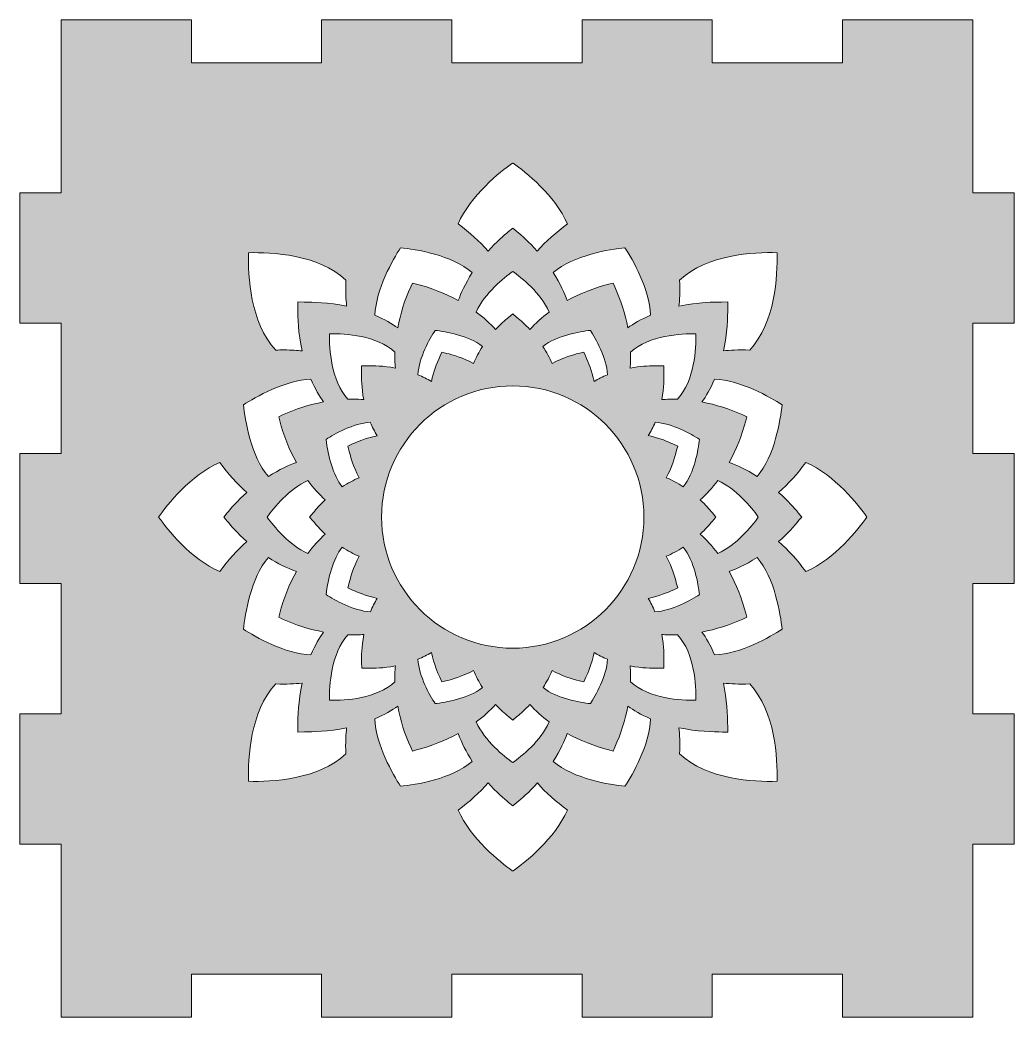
# Model space of a CAD drawing. Header units: inches. Extents: x 31 to 889, y 241 to 439.
# Drawn here: x 251.1 to 448.5, y 241 to 439 of the extents above; entities that cross this region are included whole.
import ezdxf

# ---------------------------------------------------------------- set-up
doc = ezdxf.new("R2010")
doc.units = ezdxf.units.IN
doc.header["$MEASUREMENT"] = 0
doc.layers.add('_U+0421_U+043B_U+043E_U+0439 1', color=7, linetype='Continuous')

# ---------------------------------------------------------------- blocks, each defined once
blk = doc.blocks.new('block 2')
at = {"layer": '_U+0421_U+043B_U+043E_U+0439 1', "true_color": 0x1a1523}
h = blk.add_hatch(color=250, dxfattribs=at)
h.dxf.hatch_style = 2
h.paths.add_polyline_path([(448.53, 378.79), (448.53, 404.65), (440.32, 404.65), (440.32, 430.51), (440.32, 439), (414.46, 439), (414.46, 430.51), (388.61, 430.51), (388.61, 439), (362.75, 439), (362.75, 430.51), (336.89, 430.51), (336.89, 439), (311.03, 439), (311.03, 430.51), (285.17, 430.51), (285.17, 439), (259.31, 439), (259.31, 430.51), (259.31, 404.65), (251.11, 404.65), (251.11, 378.79), (259.31, 378.79), (259.31, 352.93), (251.11, 352.93), (251.11, 327.07), (259.31, 327.07), (259.31, 301.21), (251.11, 301.21), (251.11, 275.35), (259.31, 275.35), (259.31, 249.49), (259.31, 240.98), (285.17, 240.98), (285.17, 249.49), (311.03, 249.49), (311.03, 240.98), (336.89, 240.98), (336.89, 249.49), (362.75, 249.49), (362.75, 240.98), (388.61, 240.98), (388.61, 249.49), (414.46, 249.49), (414.46, 240.98), (440.32, 240.98), (440.32, 249.49), (440.32, 275.35), (448.53, 275.35), (448.53, 301.21), (440.32, 301.21), (440.32, 327.07), (448.53, 327.07), (448.53, 352.93), (440.32, 352.93), (440.32, 378.79)])
edge = h.paths.add_edge_path()
edge.add_spline(control_points=[(388.62, 341.12), (387.97, 341.89), (387.31, 342.69), (386.21, 343.7), (387.44, 344.8), (388.61, 346.09), (389.68, 347.55), (393.36, 345.9), (396.37, 342.19), (397.66, 340.42), (397.66, 340.42), (397.62, 340.37), (397.62, 340.37), (397.62, 340.37), (397.71, 340.23), (397.71, 340.23), (396.45, 338.48), (393.4, 334.7), (389.68, 333.03), (388.61, 334.49), (387.45, 335.78), (386.21, 336.88), (387.31, 337.89), (387.97, 338.68), (388.62, 339.46), (388.62, 339.46), (389.31, 340.29), (389.31, 340.29), (389.31, 340.29), (388.62, 341.12), (388.62, 341.12)], knot_values=[0, 0, 0, 0, 1, 1, 1, 2, 2, 2, 3, 3, 3, 4, 4, 4, 5, 5, 5, 6, 6, 6, 7, 7, 7, 8, 8, 8, 9, 9, 9, 10, 10, 10, 10], degree=3, periodic=1)
edge = h.paths.add_edge_path()
edge.add_spline(control_points=[(397.51, 348.34), (395.22, 349.78), (393.52, 350.54), (391.95, 351.11), (393.38, 353.71), (394.48, 356.49), (395.24, 359.4), (395.24, 359.4), (395.45, 360.21), (395.45, 360.21), (395.45, 360.21), (394.68, 360.56), (394.68, 360.56), (392.07, 361.74), (389.34, 362.61), (386.54, 363.13), (387.34, 364.26), (388.24, 365.75), (389.05, 367.64), (394.24, 367.49), (400.11, 364.07), (402.46, 362.57), (402.14, 359.61), (401.02, 352.38), (397.51, 348.34)], knot_values=[0, 0, 0, 0, 1, 1, 1, 2, 2, 2, 3, 3, 3, 4, 4, 4, 5, 5, 5, 6, 6, 6, 7, 7, 7, 8, 8, 8, 8], degree=3, periodic=1)
edge = h.paths.add_edge_path()
edge.add_spline(control_points=[(401.46, 392.77), (401.59, 388.17), (401.14, 378.92), (396.03, 373.43), (393.74, 373.53), (392.02, 373.41), (390.82, 373.28), (391.6, 376.89), (391.64, 379.95), (391.67, 381.86), (391.67, 381.86), (391.69, 383), (391.69, 383), (391.69, 383), (390.4, 382.98), (390.4, 382.98), (389.19, 382.97), (385.8, 382.95), (381.97, 382.13), (382.09, 383.29), (382.22, 385.01), (382.12, 387.35), (387.6, 392.45), (396.86, 392.91), (401.46, 392.77)], knot_values=[0, 0, 0, 0, 1, 1, 1, 2, 2, 2, 3, 3, 3, 4, 4, 4, 5, 5, 5, 6, 6, 6, 7, 7, 7, 8, 8, 8, 8], degree=3, periodic=1)
edge = h.paths.add_edge_path()
edge.add_spline(control_points=[(372.29, 310.72), (374.76, 310.24), (376.57, 310.26), (377.72, 310.28), (377.72, 310.28), (378.98, 310.29), (378.98, 310.29), (378.98, 310.29), (378.99, 311.54), (378.99, 311.54), (379.01, 312.69), (379.03, 314.51), (378.55, 316.97), (379.39, 316.89), (380.37, 316.84), (381.72, 316.89), (385.1, 313.16), (385.42, 306.83), (385.36, 303.9), (382.45, 303.84), (376.1, 304.16), (372.37, 307.55), (372.41, 308.72), (372.38, 309.68), (372.29, 310.72)], knot_values=[0, 0, 0, 0, 1, 1, 1, 2, 2, 2, 3, 3, 3, 4, 4, 4, 5, 5, 5, 6, 6, 6, 7, 7, 7, 8, 8, 8, 8], degree=3, periodic=1)
edge = h.paths.add_edge_path()
edge.add_spline(control_points=[(345.57, 303.06), (346.58, 301.95), (347.39, 301.28), (348.17, 300.63), (348.17, 300.63), (348.98, 299.96), (348.98, 299.96), (348.98, 299.96), (349.8, 300.64), (349.8, 300.64), (350.57, 301.29), (351.37, 301.95), (352.38, 303.06), (353.49, 301.83), (354.78, 300.66), (356.23, 299.59), (354.55, 295.82), (350.71, 292.76), (348.98, 291.51), (347.26, 292.75), (343.41, 295.82), (341.72, 299.59), (343.17, 300.66), (344.46, 301.82), (345.57, 303.06)], knot_values=[0, 0, 0, 0, 1, 1, 1, 2, 2, 2, 3, 3, 3, 4, 4, 4, 5, 5, 5, 6, 6, 6, 7, 7, 7, 8, 8, 8, 8], degree=3, periodic=1)
edge = h.paths.add_edge_path()
edge.add_spline(control_points=[(333.55, 303.23), (332.5, 304.89), (330.36, 308.64), (330.15, 312.03), (331.11, 312.42), (332, 312.88), (332.82, 313.38), (333.36, 310.93), (334.06, 309.38), (334.47, 308.48), (334.47, 308.48), (334.89, 307.54), (334.89, 307.54), (334.89, 307.54), (335.92, 307.81), (335.92, 307.81), (336.88, 308.05), (338.74, 308.52), (341.18, 309.8), (341.65, 308.68), (342.26, 307.54), (342.97, 306.43), (340.25, 304.22), (335.65, 303.46), (333.55, 303.23)], knot_values=[0, 0, 0, 0, 1, 1, 1, 2, 2, 2, 3, 3, 3, 4, 4, 4, 5, 5, 5, 6, 6, 6, 7, 7, 7, 8, 8, 8, 8], degree=3, periodic=1)
edge = h.paths.add_edge_path()
edge.add_spline(control_points=[(354.99, 306.42), (355.71, 307.54), (356.31, 308.68), (356.78, 309.79), (358.93, 308.66), (360.6, 308.18), (362.24, 307.75), (362.24, 307.75), (363.06, 307.54), (363.06, 307.54), (363.06, 307.54), (363.5, 308.51), (363.5, 308.51), (363.91, 309.41), (364.61, 310.96), (365.14, 313.37), (365.95, 312.88), (366.84, 312.43), (367.8, 312.03), (367.59, 308.65), (365.45, 304.89), (364.4, 303.23), (362.31, 303.46), (357.71, 304.22), (354.99, 306.42)], knot_values=[0, 0, 0, 0, 1, 1, 1, 2, 2, 2, 3, 3, 3, 4, 4, 4, 5, 5, 5, 6, 6, 6, 7, 7, 7, 8, 8, 8, 8], degree=3, periodic=1)
edge = h.paths.add_edge_path()
edge.add_spline(control_points=[(348.98, 314.24), (334.61, 314.24), (322.93, 325.93), (322.93, 340.29), (322.93, 354.65), (334.61, 366.34), (348.98, 366.34), (363.34, 366.34), (375.03, 354.65), (375.03, 340.29), (375.03, 325.93), (363.34, 314.24), (348.98, 314.24)], knot_values=[0, 0, 0, 0, 1, 1, 1, 2, 2, 2, 3, 3, 3, 4, 4, 4, 4], degree=3, periodic=1)
edge = h.paths.add_edge_path()
edge.add_spline(control_points=[(325.59, 307.55), (321.92, 304.21), (315.84, 303.82), (312.59, 303.9), (312.54, 306.83), (312.86, 313.17), (316.23, 316.89), (317.56, 316.84), (318.57, 316.89), (319.4, 316.97), (318.92, 314.43), (318.95, 312.57), (318.96, 311.49), (318.96, 311.49), (318.98, 310.29), (318.98, 310.29), (318.98, 310.29), (320.27, 310.27), (320.27, 310.27), (321.42, 310.26), (323.22, 310.23), (325.67, 310.71), (325.58, 309.69), (325.54, 308.71), (325.59, 307.55)], knot_values=[0, 0, 0, 0, 1, 1, 1, 2, 2, 2, 3, 3, 3, 4, 4, 4, 5, 5, 5, 6, 6, 6, 7, 7, 7, 8, 8, 8, 8], degree=3, periodic=1)
edge = h.paths.add_edge_path()
edge.add_spline(control_points=[(325.67, 369.86), (323.2, 370.34), (321.39, 370.32), (320.25, 370.3), (320.25, 370.3), (318.97, 370.29), (318.97, 370.29), (318.97, 370.29), (318.96, 369.02), (318.96, 369.02), (318.95, 367.87), (318.92, 366.05), (319.39, 363.6), (318.75, 363.66), (318.03, 363.7), (317.19, 363.7), (316.89, 363.7), (316.57, 363.69), (316.24, 363.68), (312.86, 367.4), (312.54, 373.75), (312.59, 376.67), (315.85, 376.73), (321.92, 376.36), (325.59, 373.02), (325.54, 371.87), (325.58, 370.87), (325.67, 369.86)], knot_values=[0, 0, 0, 0, 1, 1, 1, 2, 2, 2, 3, 3, 3, 4, 4, 4, 5, 5, 5, 6, 6, 6, 7, 7, 7, 8, 8, 8, 9, 9, 9, 9], degree=3, periodic=1)
edge = h.paths.add_edge_path()
edge.add_spline(control_points=[(320.69, 359.12), (321.08, 358.15), (321.54, 357.26), (322.04, 356.44), (319.6, 355.9), (318.06, 355.2), (317.17, 354.8), (317.17, 354.8), (316.22, 354.37), (316.22, 354.37), (316.22, 354.37), (316.5, 353.33), (316.5, 353.33), (316.76, 352.3), (317.22, 350.5), (318.48, 348.09), (317.37, 347.62), (316.23, 347.01), (315.11, 346.29), (313.28, 348.58), (312.27, 352.47), (311.91, 355.71), (313.58, 356.77), (317.32, 358.9), (320.69, 359.12)], knot_values=[0, 0, 0, 0, 1, 1, 1, 2, 2, 2, 3, 3, 3, 4, 4, 4, 5, 5, 5, 6, 6, 6, 7, 7, 7, 8, 8, 8, 8], degree=3, periodic=1)
edge = h.paths.add_edge_path()
edge.add_spline(control_points=[(315.11, 334.28), (316.23, 333.57), (317.37, 332.96), (318.48, 332.49), (317.22, 330.08), (316.76, 328.27), (316.49, 327.24), (316.49, 327.24), (316.22, 326.21), (316.22, 326.21), (316.22, 326.21), (317.15, 325.79), (317.15, 325.79), (318.07, 325.38), (319.64, 324.67), (322.06, 324.13), (321.56, 323.32), (321.11, 322.43), (320.71, 321.46), (317.33, 321.67), (313.58, 323.81), (311.91, 324.87), (312.27, 328.1), (313.27, 331.99), (315.11, 334.28)], knot_values=[0, 0, 0, 0, 1, 1, 1, 2, 2, 2, 3, 3, 3, 4, 4, 4, 5, 5, 5, 6, 6, 6, 7, 7, 7, 8, 8, 8, 8], degree=3, periodic=1)
edge = h.paths.add_edge_path()
edge.add_spline(control_points=[(352.38, 377.52), (351.37, 378.63), (350.57, 379.29), (349.79, 379.94), (349.79, 379.94), (348.98, 380.62), (348.98, 380.62), (348.98, 380.62), (348.16, 379.94), (348.16, 379.94), (347.38, 379.29), (346.58, 378.63), (345.57, 377.52), (344.46, 378.76), (343.17, 379.92), (341.72, 380.99), (343.4, 384.75), (347.24, 387.82), (348.98, 389.07), (350.7, 387.84), (354.55, 384.77), (356.23, 380.99), (354.78, 379.92), (353.49, 378.76), (352.38, 377.52)], knot_values=[0, 0, 0, 0, 1, 1, 1, 2, 2, 2, 3, 3, 3, 4, 4, 4, 5, 5, 5, 6, 6, 6, 7, 7, 7, 8, 8, 8, 8], degree=3, periodic=1)
edge = h.paths.add_edge_path()
edge.add_spline(control_points=[(364.4, 377.35), (365.46, 375.69), (367.59, 371.93), (367.8, 368.54), (366.84, 368.15), (365.95, 367.7), (365.14, 367.2), (364.66, 369.37), (364.03, 370.89), (363.41, 372.27), (363.41, 372.27), (363.06, 373.04), (363.06, 373.04), (363.06, 373.04), (362.02, 372.77), (362.02, 372.77), (360.99, 372.51), (359.19, 372.05), (356.78, 370.78), (356.31, 371.9), (355.7, 373.04), (354.98, 374.15), (357.71, 376.36), (362.31, 377.12), (364.4, 377.35)], knot_values=[0, 0, 0, 0, 1, 1, 1, 2, 2, 2, 3, 3, 3, 4, 4, 4, 5, 5, 5, 6, 6, 6, 7, 7, 7, 8, 8, 8, 8], degree=3, periodic=1)
edge = h.paths.add_edge_path()
edge.add_spline(control_points=[(342.97, 374.15), (342.26, 373.04), (341.65, 371.91), (341.19, 370.8), (338.85, 372.01), (337.08, 372.47), (335.86, 372.79), (335.86, 372.79), (334.89, 373.04), (334.89, 373.04), (334.89, 373.04), (334.55, 372.27), (334.55, 372.27), (333.81, 370.63), (333.24, 369.14), (332.81, 367.21), (332, 367.7), (331.11, 368.15), (330.15, 368.55), (330.36, 371.94), (332.5, 375.69), (333.55, 377.35), (335.65, 377.12), (340.24, 376.36), (342.97, 374.15)], knot_values=[0, 0, 0, 0, 1, 1, 1, 2, 2, 2, 3, 3, 3, 4, 4, 4, 5, 5, 5, 6, 6, 6, 7, 7, 7, 8, 8, 8, 8], degree=3, periodic=1)
edge = h.paths.add_edge_path()
edge.add_spline(control_points=[(372.37, 373.03), (376.09, 376.41), (382.45, 376.72), (385.36, 376.67), (385.42, 373.75), (385.1, 367.41), (381.71, 363.68), (380.56, 363.73), (379.58, 363.69), (378.57, 363.6), (379.04, 366.06), (379.01, 367.95), (378.99, 369.04), (378.99, 369.04), (378.98, 370.29), (378.98, 370.29), (378.98, 370.29), (377.73, 370.31), (377.73, 370.31), (377.53, 370.31), (377.3, 370.31), (377.04, 370.31), (375.93, 370.31), (374.33, 370.25), (372.29, 369.85), (372.38, 370.87), (372.41, 371.85), (372.37, 373.03)], knot_values=[0, 0, 0, 0, 1, 1, 1, 2, 2, 2, 3, 3, 3, 4, 4, 4, 5, 5, 5, 6, 6, 6, 7, 7, 7, 8, 8, 8, 9, 9, 9, 9], degree=3, periodic=1)
edge = h.paths.add_edge_path()
edge.add_spline(control_points=[(377.22, 321.46), (376.83, 322.42), (376.38, 323.31), (375.88, 324.12), (378.05, 324.6), (379.57, 325.24), (380.96, 325.86), (380.96, 325.86), (381.73, 326.21), (381.73, 326.21), (381.73, 326.21), (381.46, 327.24), (381.46, 327.24), (381.2, 328.27), (380.74, 330.07), (379.47, 332.49), (380.58, 332.96), (381.73, 333.57), (382.84, 334.29), (385.05, 331.56), (385.8, 326.96), (386.04, 324.87), (384.37, 323.81), (380.61, 321.67), (377.22, 321.46)], knot_values=[0, 0, 0, 0, 1, 1, 1, 2, 2, 2, 3, 3, 3, 4, 4, 4, 5, 5, 5, 6, 6, 6, 7, 7, 7, 8, 8, 8, 8], degree=3, periodic=1)
edge = h.paths.add_edge_path()
edge.add_spline(control_points=[(382.84, 346.29), (381.73, 347.01), (380.59, 347.62), (379.47, 348.09), (380.6, 350.24), (381.09, 351.91), (381.52, 353.56), (381.52, 353.56), (381.73, 354.37), (381.73, 354.37), (381.73, 354.37), (380.75, 354.81), (380.75, 354.81), (379.85, 355.22), (378.3, 355.92), (375.89, 356.46), (376.4, 357.27), (376.85, 358.16), (377.25, 359.11), (380.63, 358.9), (384.38, 356.77), (386.04, 355.71), (385.8, 353.62), (385.05, 349.02), (382.84, 346.29)], knot_values=[0, 0, 0, 0, 1, 1, 1, 2, 2, 2, 3, 3, 3, 4, 4, 4, 5, 5, 5, 6, 6, 6, 7, 7, 7, 8, 8, 8, 8], degree=3, periodic=1)
edge = h.paths.add_edge_path()
edge.add_spline(control_points=[(371.26, 393.77), (372.76, 391.43), (376.18, 385.56), (376.33, 380.36), (374.43, 379.55), (372.94, 378.65), (371.82, 377.86), (371.29, 380.66), (370.43, 383.39), (369.25, 386), (369.25, 386), (368.9, 386.76), (368.9, 386.76), (368.9, 386.76), (368.08, 386.55), (368.08, 386.55), (365.18, 385.8), (362.4, 384.7), (359.8, 383.27), (359.25, 384.77), (358.45, 386.57), (357.03, 388.82), (361.07, 392.33), (368.29, 393.45), (371.26, 393.77)], knot_values=[0, 0, 0, 0, 1, 1, 1, 2, 2, 2, 3, 3, 3, 4, 4, 4, 5, 5, 5, 6, 6, 6, 7, 7, 7, 8, 8, 8, 8], degree=3, periodic=1)
edge = h.paths.add_edge_path()
edge.add_spline(control_points=[(348.93, 410.58), (348.93, 410.58), (349.04, 410.52), (349.04, 410.52), (349.04, 410.52), (349.07, 410.55), (349.07, 410.55), (351.49, 408.82), (357.39, 404.18), (359.82, 398.48), (357.54, 396.83), (355.54, 395.02), (353.85, 393.08), (352.16, 395.01), (350.71, 396.22), (349.8, 396.98), (349.8, 396.98), (348.98, 397.67), (348.98, 397.67), (348.98, 397.67), (348.15, 396.98), (348.15, 396.98), (347.24, 396.22), (345.79, 395.02), (344.1, 393.08), (342.41, 395.02), (340.41, 396.83), (338.13, 398.48), (340.58, 404.2), (346.49, 408.84), (348.93, 410.58)], knot_values=[0, 0, 0, 0, 1, 1, 1, 2, 2, 2, 3, 3, 3, 4, 4, 4, 5, 5, 5, 6, 6, 6, 7, 7, 7, 8, 8, 8, 9, 9, 9, 10, 10, 10, 10], degree=3, periodic=1)
edge = h.paths.add_edge_path()
edge.add_spline(control_points=[(340.92, 388.82), (339.51, 386.57), (338.7, 384.77), (338.15, 383.26), (335.55, 384.7), (332.77, 385.8), (329.87, 386.55), (329.87, 386.55), (329.05, 386.76), (329.05, 386.76), (329.05, 386.76), (328.71, 386), (328.71, 386), (327.52, 383.38), (326.66, 380.65), (326.13, 377.85), (325.01, 378.65), (323.52, 379.55), (321.62, 380.37), (321.78, 385.56), (325.19, 391.43), (326.7, 393.77), (329.66, 393.45), (336.88, 392.34), (340.92, 388.82)], knot_values=[0, 0, 0, 0, 1, 1, 1, 2, 2, 2, 3, 3, 3, 4, 4, 4, 5, 5, 5, 6, 6, 6, 7, 7, 7, 8, 8, 8, 8], degree=3, periodic=1)
edge = h.paths.add_edge_path()
edge.add_spline(control_points=[(296.5, 392.77), (301.09, 392.9), (310.36, 392.44), (315.83, 387.35), (315.74, 385.08), (315.85, 383.49), (315.99, 382.14), (312.33, 382.92), (309.18, 382.96), (307.57, 382.98), (307.57, 382.98), (306.27, 383), (306.27, 383), (306.27, 383), (306.29, 381.68), (306.29, 381.68), (306.31, 379.96), (306.35, 376.93), (307.13, 373.28), (306.25, 373.38), (305.06, 373.47), (303.52, 373.47), (303.02, 373.47), (302.49, 373.46), (301.92, 373.44), (296.81, 378.92), (296.37, 388.17), (296.5, 392.77)], knot_values=[0, 0, 0, 0, 1, 1, 1, 2, 2, 2, 3, 3, 3, 4, 4, 4, 5, 5, 5, 6, 6, 6, 7, 7, 7, 8, 8, 8, 9, 9, 9, 9], degree=3, periodic=1)
edge = h.paths.add_edge_path()
edge.add_spline(control_points=[(300.25, 340.36), (301.52, 342.12), (304.57, 345.89), (308.28, 347.55), (309.35, 346.09), (310.51, 344.8), (311.75, 343.7), (310.64, 342.69), (309.98, 341.89), (309.33, 341.12), (309.33, 341.12), (308.64, 340.29), (308.64, 340.29), (308.64, 340.29), (309.33, 339.46), (309.33, 339.46), (309.98, 338.69), (310.65, 337.89), (311.75, 336.88), (310.51, 335.78), (309.35, 334.49), (308.28, 333.03), (304.55, 334.7), (301.51, 338.47), (300.24, 340.23), (300.24, 340.23), (300.29, 340.31), (300.29, 340.31), (300.29, 340.31), (300.25, 340.36), (300.25, 340.36)], knot_values=[0, 0, 0, 0, 1, 1, 1, 2, 2, 2, 3, 3, 3, 4, 4, 4, 5, 5, 5, 6, 6, 6, 7, 7, 7, 8, 8, 8, 9, 9, 9, 10, 10, 10, 10], degree=3, periodic=1)
edge = h.paths.add_edge_path()
edge.add_spline(control_points=[(308.9, 367.64), (309.72, 365.75), (310.61, 364.25), (311.41, 363.14), (308.62, 362.61), (305.89, 361.74), (303.27, 360.56), (303.27, 360.56), (302.51, 360.21), (302.51, 360.21), (302.51, 360.21), (302.72, 359.4), (302.72, 359.4), (303.47, 356.5), (304.57, 353.71), (306, 351.11), (304.46, 350.55), (302.69, 349.76), (300.45, 348.34), (296.93, 352.38), (295.82, 359.61), (295.5, 362.57), (297.84, 364.08), (303.71, 367.49), (308.9, 367.64)], knot_values=[0, 0, 0, 0, 1, 1, 1, 2, 2, 2, 3, 3, 3, 4, 4, 4, 5, 5, 5, 6, 6, 6, 7, 7, 7, 8, 8, 8, 8], degree=3, periodic=1)
edge = h.paths.add_edge_path()
edge.add_spline(control_points=[(290.79, 329.45), (285.01, 331.91), (280.33, 337.93), (278.65, 340.29), (280.33, 342.65), (285.01, 348.67), (290.79, 351.13), (292.44, 348.85), (294.25, 346.86), (296.18, 345.17), (294.25, 343.48), (293.04, 342.03), (292.28, 341.11), (292.28, 341.11), (291.6, 340.29), (291.6, 340.29), (291.6, 340.29), (292.28, 339.47), (292.28, 339.47), (293.04, 338.56), (294.25, 337.11), (296.18, 335.41), (294.25, 333.73), (292.44, 331.73), (290.79, 329.45)], knot_values=[0, 0, 0, 0, 1, 1, 1, 2, 2, 2, 3, 3, 3, 4, 4, 4, 5, 5, 5, 6, 6, 6, 7, 7, 7, 8, 8, 8, 8], degree=3, periodic=1)
edge = h.paths.add_edge_path()
edge.add_spline(control_points=[(300.45, 332.24), (302.35, 331.03), (304.06, 330.18), (306, 329.47), (304.57, 326.87), (303.47, 324.09), (302.72, 321.18), (302.72, 321.18), (302.51, 320.37), (302.51, 320.37), (302.51, 320.37), (303.27, 320.02), (303.27, 320.02), (305.88, 318.84), (308.61, 317.97), (311.42, 317.44), (310.61, 316.32), (309.72, 314.83), (308.9, 312.94), (303.71, 313.09), (297.84, 316.5), (295.5, 318.01), (295.81, 320.97), (296.92, 328.19), (300.45, 332.24)], knot_values=[0, 0, 0, 0, 1, 1, 1, 2, 2, 2, 3, 3, 3, 4, 4, 4, 5, 5, 5, 6, 6, 6, 7, 7, 7, 8, 8, 8, 8], degree=3, periodic=1)
edge = h.paths.add_edge_path()
edge.add_spline(control_points=[(296.5, 287.81), (296.37, 292.41), (296.81, 301.66), (301.92, 307.14), (304.12, 307.05), (305.64, 307.15), (307.13, 307.3), (306.36, 303.7), (306.31, 300.69), (306.28, 298.61), (306.28, 298.61), (306.27, 297.58), (306.27, 297.58), (306.27, 297.58), (307.59, 297.6), (307.59, 297.6), (309.18, 297.62), (312.31, 297.66), (315.99, 298.45), (315.86, 297.29), (315.73, 295.57), (315.83, 293.23), (310.36, 288.13), (301.1, 287.67), (296.5, 287.81)], knot_values=[0, 0, 0, 0, 1, 1, 1, 2, 2, 2, 3, 3, 3, 4, 4, 4, 5, 5, 5, 6, 6, 6, 7, 7, 7, 8, 8, 8, 8], degree=3, periodic=1)
edge = h.paths.add_edge_path()
edge.add_spline(control_points=[(326.7, 286.81), (325.19, 289.15), (321.77, 295.02), (321.62, 300.22), (323.52, 301.03), (325.01, 301.93), (326.13, 302.72), (326.66, 299.92), (327.52, 297.19), (328.71, 294.58), (328.71, 294.58), (329.06, 293.82), (329.06, 293.82), (329.06, 293.82), (329.87, 294.03), (329.87, 294.03), (332.77, 294.78), (335.56, 295.88), (338.16, 297.31), (338.86, 295.4), (339.73, 293.66), (340.92, 291.76), (336.89, 288.24), (329.66, 287.13), (326.7, 286.81)], knot_values=[0, 0, 0, 0, 1, 1, 1, 2, 2, 2, 3, 3, 3, 4, 4, 4, 5, 5, 5, 6, 6, 6, 7, 7, 7, 8, 8, 8, 8], degree=3, periodic=1)
edge = h.paths.add_edge_path()
edge.add_spline(control_points=[(349.03, 270), (349.03, 270), (348.92, 270.05), (348.92, 270.05), (348.92, 270.05), (348.89, 270.03), (348.89, 270.03), (346.47, 271.76), (340.57, 276.4), (338.14, 282.1), (340.42, 283.75), (342.41, 285.56), (344.1, 287.5), (345.79, 285.56), (347.24, 284.36), (348.16, 283.59), (348.16, 283.59), (348.98, 282.91), (348.98, 282.91), (348.98, 282.91), (349.81, 283.6), (349.81, 283.6), (350.72, 284.36), (352.16, 285.56), (353.86, 287.49), (355.54, 285.56), (357.54, 283.75), (359.82, 282.1), (357.38, 276.38), (351.46, 271.74), (349.03, 270)], knot_values=[0, 0, 0, 0, 1, 1, 1, 2, 2, 2, 3, 3, 3, 4, 4, 4, 5, 5, 5, 6, 6, 6, 7, 7, 7, 8, 8, 8, 9, 9, 9, 10, 10, 10, 10], degree=3, periodic=1)
edge = h.paths.add_edge_path()
edge.add_spline(control_points=[(357.03, 291.76), (358.45, 294.01), (359.25, 295.81), (359.8, 297.31), (362.4, 295.89), (365.18, 294.78), (368.09, 294.03), (368.09, 294.03), (368.9, 293.82), (368.9, 293.82), (368.9, 293.82), (369.25, 294.58), (369.25, 294.58), (370.43, 297.2), (371.3, 299.93), (371.82, 302.73), (372.95, 301.93), (374.44, 301.03), (376.33, 300.21), (376.18, 295.02), (372.76, 289.15), (371.26, 286.81), (368.3, 287.12), (361.08, 288.24), (357.03, 291.76)], knot_values=[0, 0, 0, 0, 1, 1, 1, 2, 2, 2, 3, 3, 3, 4, 4, 4, 5, 5, 5, 6, 6, 6, 7, 7, 7, 8, 8, 8, 8], degree=3, periodic=1)
edge = h.paths.add_edge_path()
edge.add_spline(control_points=[(401.46, 287.81), (396.85, 287.68), (387.59, 288.14), (382.12, 293.23), (382.22, 295.5), (382.1, 297.09), (381.96, 298.45), (385.59, 297.67), (388.77, 297.62), (390.66, 297.59), (390.66, 297.59), (391.69, 297.58), (391.69, 297.58), (391.69, 297.58), (391.67, 298.61), (391.67, 298.61), (391.63, 301.1), (391.53, 303.99), (390.82, 307.3), (392.27, 307.15), (393.83, 307.05), (396.03, 307.14), (401.14, 301.66), (401.59, 292.41), (401.46, 287.81)], knot_values=[0, 0, 0, 0, 1, 1, 1, 2, 2, 2, 3, 3, 3, 4, 4, 4, 5, 5, 5, 6, 6, 6, 7, 7, 7, 8, 8, 8, 8], degree=3, periodic=1)
edge = h.paths.add_edge_path()
edge.add_spline(control_points=[(389.05, 312.93), (388.23, 314.83), (387.34, 316.33), (386.54, 317.45), (389.34, 317.98), (392.08, 318.84), (394.68, 320.02), (394.68, 320.02), (395.45, 320.37), (395.45, 320.37), (395.45, 320.37), (395.24, 321.18), (395.24, 321.18), (394.49, 324.08), (393.38, 326.87), (391.95, 329.47), (393.18, 329.91), (395.05, 330.69), (397.5, 332.24), (401.02, 328.2), (402.14, 320.97), (402.46, 318.01), (400.11, 316.5), (394.24, 313.08), (389.05, 312.93)], knot_values=[0, 0, 0, 0, 1, 1, 1, 2, 2, 2, 3, 3, 3, 4, 4, 4, 5, 5, 5, 6, 6, 6, 7, 7, 7, 8, 8, 8, 8], degree=3, periodic=1)
edge = h.paths.add_edge_path()
edge.add_spline(control_points=[(407.17, 329.45), (405.52, 331.73), (403.71, 333.72), (401.77, 335.41), (403.66, 337.06), (404.83, 338.46), (405.82, 339.65), (405.82, 339.65), (406.36, 340.29), (406.36, 340.29), (406.36, 340.29), (405.67, 341.12), (405.67, 341.12), (404.91, 342.03), (403.71, 343.48), (401.77, 345.17), (403.71, 346.86), (405.52, 348.85), (407.17, 351.13), (412.94, 348.67), (417.62, 342.65), (419.3, 340.29), (417.62, 337.93), (412.94, 331.91), (407.17, 329.45)], knot_values=[0, 0, 0, 0, 1, 1, 1, 2, 2, 2, 3, 3, 3, 4, 4, 4, 5, 5, 5, 6, 6, 6, 7, 7, 7, 8, 8, 8, 8], degree=3, periodic=1)
at = {"layer": '_U+0421_U+043B_U+043E_U+0439 1', "lineweight": 0}
blk.add_lwpolyline([(448.53, 378.79), (448.53, 404.65), (440.32, 404.65), (440.32, 430.51), (440.32, 439), (414.46, 439), (414.46, 430.51), (388.61, 430.51), (388.61, 439), (362.75, 439), (362.75, 430.51), (336.89, 430.51), (336.89, 439), (311.03, 439), (311.03, 430.51), (285.17, 430.51), (285.17, 439), (259.31, 439), (259.31, 430.51), (259.31, 404.65), (251.11, 404.65), (251.11, 378.79), (259.31, 378.79), (259.31, 352.93), (251.11, 352.93), (251.11, 327.07), (259.31, 327.07), (259.31, 301.21), (251.11, 301.21), (251.11, 275.35), (259.31, 275.35), (259.31, 249.49), (259.31, 240.98), (285.17, 240.98), (285.17, 249.49), (311.03, 249.49), (311.03, 240.98), (336.89, 240.98), (336.89, 249.49), (362.75, 249.49), (362.75, 240.98), (388.61, 240.98), (388.61, 249.49), (414.46, 249.49), (414.46, 240.98), (440.32, 240.98), (440.32, 249.49), (440.32, 275.35), (448.53, 275.35), (448.53, 301.21), (440.32, 301.21), (440.32, 327.07), (448.53, 327.07), (448.53, 352.93), (440.32, 352.93), (440.32, 378.79), (448.53, 378.79)], dxfattribs=at)
for points, knots in [([(348.93, 410.58), (348.93, 410.58), (349.04, 410.52), (349.04, 410.52), (349.04, 410.52), (349.07, 410.55), (349.07, 410.55), (351.49, 408.82), (357.39, 404.18), (359.82, 398.48), (357.54, 396.83), (355.54, 395.02), (353.85, 393.08), (352.16, 395.01), (350.71, 396.22), (349.8, 396.98), (349.8, 396.98), (348.98, 397.67), (348.98, 397.67), (348.98, 397.67), (348.15, 396.98), (348.15, 396.98), (347.24, 396.22), (345.79, 395.02), (344.1, 393.08), (342.41, 395.02), (340.41, 396.83), (338.13, 398.48), (340.58, 404.2), (346.49, 408.84), (348.93, 410.58)], [0, 0, 0, 0, 1, 1, 1, 2, 2, 2, 3, 3, 3, 4, 4, 4, 5, 5, 5, 6, 6, 6, 7, 7, 7, 8, 8, 8, 9, 9, 9, 10, 10, 10, 10]), ([(296.5, 392.77), (301.09, 392.9), (310.36, 392.44), (315.83, 387.35), (315.74, 385.08), (315.85, 383.49), (315.99, 382.14), (312.33, 382.92), (309.18, 382.96), (307.57, 382.98), (307.57, 382.98), (306.27, 383), (306.27, 383), (306.27, 383), (306.29, 381.68), (306.29, 381.68), (306.31, 379.96), (306.35, 376.93), (307.13, 373.28), (306.25, 373.38), (305.06, 373.47), (303.52, 373.47), (303.02, 373.47), (302.49, 373.46), (301.92, 373.44), (296.81, 378.92), (296.37, 388.17), (296.5, 392.77)], [0, 0, 0, 0, 1, 1, 1, 2, 2, 2, 3, 3, 3, 4, 4, 4, 5, 5, 5, 6, 6, 6, 7, 7, 7, 8, 8, 8, 9, 9, 9, 9]), ([(340.92, 388.82), (339.51, 386.57), (338.7, 384.77), (338.15, 383.26), (335.55, 384.7), (332.77, 385.8), (329.87, 386.55), (329.87, 386.55), (329.05, 386.76), (329.05, 386.76), (329.05, 386.76), (328.71, 386), (328.71, 386), (327.52, 383.38), (326.66, 380.65), (326.13, 377.85), (325.01, 378.65), (323.52, 379.55), (321.62, 380.37), (321.78, 385.56), (325.19, 391.43), (326.7, 393.77), (329.66, 393.45), (336.88, 392.34), (340.92, 388.82)], [0, 0, 0, 0, 1, 1, 1, 2, 2, 2, 3, 3, 3, 4, 4, 4, 5, 5, 5, 6, 6, 6, 7, 7, 7, 8, 8, 8, 8]), ([(371.26, 393.77), (372.76, 391.43), (376.18, 385.56), (376.33, 380.36), (374.43, 379.55), (372.94, 378.65), (371.82, 377.86), (371.29, 380.66), (370.43, 383.39), (369.25, 386), (369.25, 386), (368.9, 386.76), (368.9, 386.76), (368.9, 386.76), (368.08, 386.55), (368.08, 386.55), (365.18, 385.8), (362.4, 384.7), (359.8, 383.27), (359.25, 384.77), (358.45, 386.57), (357.03, 388.82), (361.07, 392.33), (368.29, 393.45), (371.26, 393.77)], [0, 0, 0, 0, 1, 1, 1, 2, 2, 2, 3, 3, 3, 4, 4, 4, 5, 5, 5, 6, 6, 6, 7, 7, 7, 8, 8, 8, 8]), ([(401.46, 392.77), (401.59, 388.17), (401.14, 378.92), (396.03, 373.43), (393.74, 373.53), (392.02, 373.41), (390.82, 373.28), (391.6, 376.89), (391.64, 379.95), (391.67, 381.86), (391.67, 381.86), (391.69, 383), (391.69, 383), (391.69, 383), (390.4, 382.98), (390.4, 382.98), (389.19, 382.97), (385.8, 382.95), (381.97, 382.13), (382.09, 383.29), (382.22, 385.01), (382.12, 387.35), (387.6, 392.45), (396.86, 392.91), (401.46, 392.77)], [0, 0, 0, 0, 1, 1, 1, 2, 2, 2, 3, 3, 3, 4, 4, 4, 5, 5, 5, 6, 6, 6, 7, 7, 7, 8, 8, 8, 8]), ([(352.38, 377.52), (351.37, 378.63), (350.57, 379.29), (349.79, 379.94), (349.79, 379.94), (348.98, 380.62), (348.98, 380.62), (348.98, 380.62), (348.16, 379.94), (348.16, 379.94), (347.38, 379.29), (346.58, 378.63), (345.57, 377.52), (344.46, 378.76), (343.17, 379.92), (341.72, 380.99), (343.4, 384.75), (347.24, 387.82), (348.98, 389.07), (350.7, 387.84), (354.55, 384.77), (356.23, 380.99), (354.78, 379.92), (353.49, 378.76), (352.38, 377.52)], [0, 0, 0, 0, 1, 1, 1, 2, 2, 2, 3, 3, 3, 4, 4, 4, 5, 5, 5, 6, 6, 6, 7, 7, 7, 8, 8, 8, 8]), ([(325.67, 369.86), (323.2, 370.34), (321.39, 370.32), (320.25, 370.3), (320.25, 370.3), (318.97, 370.29), (318.97, 370.29), (318.97, 370.29), (318.96, 369.02), (318.96, 369.02), (318.95, 367.87), (318.92, 366.05), (319.39, 363.6), (318.75, 363.66), (318.03, 363.7), (317.19, 363.7), (316.89, 363.7), (316.57, 363.69), (316.24, 363.68), (312.86, 367.4), (312.54, 373.75), (312.59, 376.67), (315.85, 376.73), (321.92, 376.36), (325.59, 373.02), (325.54, 371.87), (325.58, 370.87), (325.67, 369.86)], [0, 0, 0, 0, 1, 1, 1, 2, 2, 2, 3, 3, 3, 4, 4, 4, 5, 5, 5, 6, 6, 6, 7, 7, 7, 8, 8, 8, 9, 9, 9, 9]), ([(342.97, 374.15), (342.26, 373.04), (341.65, 371.91), (341.19, 370.8), (338.85, 372.01), (337.08, 372.47), (335.86, 372.79), (335.86, 372.79), (334.89, 373.04), (334.89, 373.04), (334.89, 373.04), (334.55, 372.27), (334.55, 372.27), (333.81, 370.63), (333.24, 369.14), (332.81, 367.21), (332, 367.7), (331.11, 368.15), (330.15, 368.55), (330.36, 371.94), (332.5, 375.69), (333.55, 377.35), (335.65, 377.12), (340.24, 376.36), (342.97, 374.15)], [0, 0, 0, 0, 1, 1, 1, 2, 2, 2, 3, 3, 3, 4, 4, 4, 5, 5, 5, 6, 6, 6, 7, 7, 7, 8, 8, 8, 8]), ([(364.4, 377.35), (365.46, 375.69), (367.59, 371.93), (367.8, 368.54), (366.84, 368.15), (365.95, 367.7), (365.14, 367.2), (364.66, 369.37), (364.03, 370.89), (363.41, 372.27), (363.41, 372.27), (363.06, 373.04), (363.06, 373.04), (363.06, 373.04), (362.02, 372.77), (362.02, 372.77), (360.99, 372.51), (359.19, 372.05), (356.78, 370.78), (356.31, 371.9), (355.7, 373.04), (354.98, 374.15), (357.71, 376.36), (362.31, 377.12), (364.4, 377.35)], [0, 0, 0, 0, 1, 1, 1, 2, 2, 2, 3, 3, 3, 4, 4, 4, 5, 5, 5, 6, 6, 6, 7, 7, 7, 8, 8, 8, 8]), ([(372.37, 373.03), (376.09, 376.41), (382.45, 376.72), (385.36, 376.67), (385.42, 373.75), (385.1, 367.41), (381.71, 363.68), (380.56, 363.73), (379.58, 363.69), (378.57, 363.6), (379.04, 366.06), (379.01, 367.95), (378.99, 369.04), (378.99, 369.04), (378.98, 370.29), (378.98, 370.29), (378.98, 370.29), (377.73, 370.31), (377.73, 370.31), (377.53, 370.31), (377.3, 370.31), (377.04, 370.31), (375.93, 370.31), (374.33, 370.25), (372.29, 369.85), (372.38, 370.87), (372.41, 371.85), (372.37, 373.03)], [0, 0, 0, 0, 1, 1, 1, 2, 2, 2, 3, 3, 3, 4, 4, 4, 5, 5, 5, 6, 6, 6, 7, 7, 7, 8, 8, 8, 9, 9, 9, 9]), ([(308.9, 367.64), (309.72, 365.75), (310.61, 364.25), (311.41, 363.14), (308.62, 362.61), (305.89, 361.74), (303.27, 360.56), (303.27, 360.56), (302.51, 360.21), (302.51, 360.21), (302.51, 360.21), (302.72, 359.4), (302.72, 359.4), (303.47, 356.5), (304.57, 353.71), (306, 351.11), (304.46, 350.55), (302.69, 349.76), (300.45, 348.34), (296.93, 352.38), (295.82, 359.61), (295.5, 362.57), (297.84, 364.08), (303.71, 367.49), (308.9, 367.64)], [0, 0, 0, 0, 1, 1, 1, 2, 2, 2, 3, 3, 3, 4, 4, 4, 5, 5, 5, 6, 6, 6, 7, 7, 7, 8, 8, 8, 8]), ([(348.98, 314.24), (334.61, 314.24), (322.93, 325.93), (322.93, 340.29), (322.93, 354.65), (334.61, 366.34), (348.98, 366.34), (363.34, 366.34), (375.03, 354.65), (375.03, 340.29), (375.03, 325.93), (363.34, 314.24), (348.98, 314.24)], [0, 0, 0, 0, 1, 1, 1, 2, 2, 2, 3, 3, 3, 4, 4, 4, 4]), ([(397.51, 348.34), (395.22, 349.78), (393.52, 350.54), (391.95, 351.11), (393.38, 353.71), (394.48, 356.49), (395.24, 359.4), (395.24, 359.4), (395.45, 360.21), (395.45, 360.21), (395.45, 360.21), (394.68, 360.56), (394.68, 360.56), (392.07, 361.74), (389.34, 362.61), (386.54, 363.13), (387.34, 364.26), (388.24, 365.75), (389.05, 367.64), (394.24, 367.49), (400.11, 364.07), (402.46, 362.57), (402.14, 359.61), (401.02, 352.38), (397.51, 348.34)], [0, 0, 0, 0, 1, 1, 1, 2, 2, 2, 3, 3, 3, 4, 4, 4, 5, 5, 5, 6, 6, 6, 7, 7, 7, 8, 8, 8, 8]), ([(320.69, 359.12), (321.08, 358.15), (321.54, 357.26), (322.04, 356.44), (319.6, 355.9), (318.06, 355.2), (317.17, 354.8), (317.17, 354.8), (316.22, 354.37), (316.22, 354.37), (316.22, 354.37), (316.5, 353.33), (316.5, 353.33), (316.76, 352.3), (317.22, 350.5), (318.48, 348.09), (317.37, 347.62), (316.23, 347.01), (315.11, 346.29), (313.28, 348.58), (312.27, 352.47), (311.91, 355.71), (313.58, 356.77), (317.32, 358.9), (320.69, 359.12)], [0, 0, 0, 0, 1, 1, 1, 2, 2, 2, 3, 3, 3, 4, 4, 4, 5, 5, 5, 6, 6, 6, 7, 7, 7, 8, 8, 8, 8]), ([(382.84, 346.29), (381.73, 347.01), (380.59, 347.62), (379.47, 348.09), (380.6, 350.24), (381.09, 351.91), (381.52, 353.56), (381.52, 353.56), (381.73, 354.37), (381.73, 354.37), (381.73, 354.37), (380.75, 354.81), (380.75, 354.81), (379.85, 355.22), (378.3, 355.92), (375.89, 356.46), (376.4, 357.27), (376.85, 358.16), (377.25, 359.11), (380.63, 358.9), (384.38, 356.77), (386.04, 355.71), (385.8, 353.62), (385.05, 349.02), (382.84, 346.29)], [0, 0, 0, 0, 1, 1, 1, 2, 2, 2, 3, 3, 3, 4, 4, 4, 5, 5, 5, 6, 6, 6, 7, 7, 7, 8, 8, 8, 8]), ([(290.79, 329.45), (285.01, 331.91), (280.33, 337.93), (278.65, 340.29), (280.33, 342.65), (285.01, 348.67), (290.79, 351.13), (292.44, 348.85), (294.25, 346.86), (296.18, 345.17), (294.25, 343.48), (293.04, 342.03), (292.28, 341.11), (292.28, 341.11), (291.6, 340.29), (291.6, 340.29), (291.6, 340.29), (292.28, 339.47), (292.28, 339.47), (293.04, 338.56), (294.25, 337.11), (296.18, 335.41), (294.25, 333.73), (292.44, 331.73), (290.79, 329.45)], [0, 0, 0, 0, 1, 1, 1, 2, 2, 2, 3, 3, 3, 4, 4, 4, 5, 5, 5, 6, 6, 6, 7, 7, 7, 8, 8, 8, 8]), ([(407.17, 329.45), (405.52, 331.73), (403.71, 333.72), (401.77, 335.41), (403.66, 337.06), (404.83, 338.46), (405.82, 339.65), (405.82, 339.65), (406.36, 340.29), (406.36, 340.29), (406.36, 340.29), (405.67, 341.12), (405.67, 341.12), (404.91, 342.03), (403.71, 343.48), (401.77, 345.17), (403.71, 346.86), (405.52, 348.85), (407.17, 351.13), (412.94, 348.67), (417.62, 342.65), (419.3, 340.29), (417.62, 337.93), (412.94, 331.91), (407.17, 329.45)], [0, 0, 0, 0, 1, 1, 1, 2, 2, 2, 3, 3, 3, 4, 4, 4, 5, 5, 5, 6, 6, 6, 7, 7, 7, 8, 8, 8, 8]), ([(300.25, 340.36), (301.52, 342.12), (304.57, 345.89), (308.28, 347.55), (309.35, 346.09), (310.51, 344.8), (311.75, 343.7), (310.64, 342.69), (309.98, 341.89), (309.33, 341.12), (309.33, 341.12), (308.64, 340.29), (308.64, 340.29), (308.64, 340.29), (309.33, 339.46), (309.33, 339.46), (309.98, 338.69), (310.65, 337.89), (311.75, 336.88), (310.51, 335.78), (309.35, 334.49), (308.28, 333.03), (304.55, 334.7), (301.51, 338.47), (300.24, 340.23), (300.24, 340.23), (300.29, 340.31), (300.29, 340.31), (300.29, 340.31), (300.25, 340.36), (300.25, 340.36)], [0, 0, 0, 0, 1, 1, 1, 2, 2, 2, 3, 3, 3, 4, 4, 4, 5, 5, 5, 6, 6, 6, 7, 7, 7, 8, 8, 8, 9, 9, 9, 10, 10, 10, 10]), ([(388.62, 341.12), (387.97, 341.89), (387.31, 342.69), (386.21, 343.7), (387.44, 344.8), (388.61, 346.09), (389.68, 347.55), (393.36, 345.9), (396.37, 342.19), (397.66, 340.42), (397.66, 340.42), (397.62, 340.37), (397.62, 340.37), (397.62, 340.37), (397.71, 340.23), (397.71, 340.23), (396.45, 338.48), (393.4, 334.7), (389.68, 333.03), (388.61, 334.49), (387.45, 335.78), (386.21, 336.88), (387.31, 337.89), (387.97, 338.68), (388.62, 339.46), (388.62, 339.46), (389.31, 340.29), (389.31, 340.29), (389.31, 340.29), (388.62, 341.12), (388.62, 341.12)], [0, 0, 0, 0, 1, 1, 1, 2, 2, 2, 3, 3, 3, 4, 4, 4, 5, 5, 5, 6, 6, 6, 7, 7, 7, 8, 8, 8, 9, 9, 9, 10, 10, 10, 10]), ([(315.11, 334.28), (316.23, 333.57), (317.37, 332.96), (318.48, 332.49), (317.22, 330.08), (316.76, 328.27), (316.49, 327.24), (316.49, 327.24), (316.22, 326.21), (316.22, 326.21), (316.22, 326.21), (317.15, 325.79), (317.15, 325.79), (318.07, 325.38), (319.64, 324.67), (322.06, 324.13), (321.56, 323.32), (321.11, 322.43), (320.71, 321.46), (317.33, 321.67), (313.58, 323.81), (311.91, 324.87), (312.27, 328.1), (313.27, 331.99), (315.11, 334.28)], [0, 0, 0, 0, 1, 1, 1, 2, 2, 2, 3, 3, 3, 4, 4, 4, 5, 5, 5, 6, 6, 6, 7, 7, 7, 8, 8, 8, 8]), ([(377.22, 321.46), (376.83, 322.42), (376.38, 323.31), (375.88, 324.12), (378.05, 324.6), (379.57, 325.24), (380.96, 325.86), (380.96, 325.86), (381.73, 326.21), (381.73, 326.21), (381.73, 326.21), (381.46, 327.24), (381.46, 327.24), (381.2, 328.27), (380.74, 330.07), (379.47, 332.49), (380.58, 332.96), (381.73, 333.57), (382.84, 334.29), (385.05, 331.56), (385.8, 326.96), (386.04, 324.87), (384.37, 323.81), (380.61, 321.67), (377.22, 321.46)], [0, 0, 0, 0, 1, 1, 1, 2, 2, 2, 3, 3, 3, 4, 4, 4, 5, 5, 5, 6, 6, 6, 7, 7, 7, 8, 8, 8, 8]), ([(300.45, 332.24), (302.35, 331.03), (304.06, 330.18), (306, 329.47), (304.57, 326.87), (303.47, 324.09), (302.72, 321.18), (302.72, 321.18), (302.51, 320.37), (302.51, 320.37), (302.51, 320.37), (303.27, 320.02), (303.27, 320.02), (305.88, 318.84), (308.61, 317.97), (311.42, 317.44), (310.61, 316.32), (309.72, 314.83), (308.9, 312.94), (303.71, 313.09), (297.84, 316.5), (295.5, 318.01), (295.81, 320.97), (296.92, 328.19), (300.45, 332.24)], [0, 0, 0, 0, 1, 1, 1, 2, 2, 2, 3, 3, 3, 4, 4, 4, 5, 5, 5, 6, 6, 6, 7, 7, 7, 8, 8, 8, 8]), ([(389.05, 312.93), (388.23, 314.83), (387.34, 316.33), (386.54, 317.45), (389.34, 317.98), (392.08, 318.84), (394.68, 320.02), (394.68, 320.02), (395.45, 320.37), (395.45, 320.37), (395.45, 320.37), (395.24, 321.18), (395.24, 321.18), (394.49, 324.08), (393.38, 326.87), (391.95, 329.47), (393.18, 329.91), (395.05, 330.69), (397.5, 332.24), (401.02, 328.2), (402.14, 320.97), (402.46, 318.01), (400.11, 316.5), (394.24, 313.08), (389.05, 312.93)], [0, 0, 0, 0, 1, 1, 1, 2, 2, 2, 3, 3, 3, 4, 4, 4, 5, 5, 5, 6, 6, 6, 7, 7, 7, 8, 8, 8, 8]), ([(325.59, 307.55), (321.92, 304.21), (315.84, 303.82), (312.59, 303.9), (312.54, 306.83), (312.86, 313.17), (316.23, 316.89), (317.56, 316.84), (318.57, 316.89), (319.4, 316.97), (318.92, 314.43), (318.95, 312.57), (318.96, 311.49), (318.96, 311.49), (318.98, 310.29), (318.98, 310.29), (318.98, 310.29), (320.27, 310.27), (320.27, 310.27), (321.42, 310.26), (323.22, 310.23), (325.67, 310.71), (325.58, 309.69), (325.54, 308.71), (325.59, 307.55)], [0, 0, 0, 0, 1, 1, 1, 2, 2, 2, 3, 3, 3, 4, 4, 4, 5, 5, 5, 6, 6, 6, 7, 7, 7, 8, 8, 8, 8]), ([(372.29, 310.72), (374.76, 310.24), (376.57, 310.26), (377.72, 310.28), (377.72, 310.28), (378.98, 310.29), (378.98, 310.29), (378.98, 310.29), (378.99, 311.54), (378.99, 311.54), (379.01, 312.69), (379.03, 314.51), (378.55, 316.97), (379.39, 316.89), (380.37, 316.84), (381.72, 316.89), (385.1, 313.16), (385.42, 306.83), (385.36, 303.9), (382.45, 303.84), (376.1, 304.16), (372.37, 307.55), (372.41, 308.72), (372.38, 309.68), (372.29, 310.72)], [0, 0, 0, 0, 1, 1, 1, 2, 2, 2, 3, 3, 3, 4, 4, 4, 5, 5, 5, 6, 6, 6, 7, 7, 7, 8, 8, 8, 8]), ([(333.55, 303.23), (332.5, 304.89), (330.36, 308.64), (330.15, 312.03), (331.11, 312.42), (332, 312.88), (332.82, 313.38), (333.36, 310.93), (334.06, 309.38), (334.47, 308.48), (334.47, 308.48), (334.89, 307.54), (334.89, 307.54), (334.89, 307.54), (335.92, 307.81), (335.92, 307.81), (336.88, 308.05), (338.74, 308.52), (341.18, 309.8), (341.65, 308.68), (342.26, 307.54), (342.97, 306.43), (340.25, 304.22), (335.65, 303.46), (333.55, 303.23)], [0, 0, 0, 0, 1, 1, 1, 2, 2, 2, 3, 3, 3, 4, 4, 4, 5, 5, 5, 6, 6, 6, 7, 7, 7, 8, 8, 8, 8]), ([(354.99, 306.42), (355.71, 307.54), (356.31, 308.68), (356.78, 309.79), (358.93, 308.66), (360.6, 308.18), (362.24, 307.75), (362.24, 307.75), (363.06, 307.54), (363.06, 307.54), (363.06, 307.54), (363.5, 308.51), (363.5, 308.51), (363.91, 309.41), (364.61, 310.96), (365.14, 313.37), (365.95, 312.88), (366.84, 312.43), (367.8, 312.03), (367.59, 308.65), (365.45, 304.89), (364.4, 303.23), (362.31, 303.46), (357.71, 304.22), (354.99, 306.42)], [0, 0, 0, 0, 1, 1, 1, 2, 2, 2, 3, 3, 3, 4, 4, 4, 5, 5, 5, 6, 6, 6, 7, 7, 7, 8, 8, 8, 8]), ([(296.5, 287.81), (296.37, 292.41), (296.81, 301.66), (301.92, 307.14), (304.12, 307.05), (305.64, 307.15), (307.13, 307.3), (306.36, 303.7), (306.31, 300.69), (306.28, 298.61), (306.28, 298.61), (306.27, 297.58), (306.27, 297.58), (306.27, 297.58), (307.59, 297.6), (307.59, 297.6), (309.18, 297.62), (312.31, 297.66), (315.99, 298.45), (315.86, 297.29), (315.73, 295.57), (315.83, 293.23), (310.36, 288.13), (301.1, 287.67), (296.5, 287.81)], [0, 0, 0, 0, 1, 1, 1, 2, 2, 2, 3, 3, 3, 4, 4, 4, 5, 5, 5, 6, 6, 6, 7, 7, 7, 8, 8, 8, 8]), ([(401.46, 287.81), (396.85, 287.68), (387.59, 288.14), (382.12, 293.23), (382.22, 295.5), (382.1, 297.09), (381.96, 298.45), (385.59, 297.67), (388.77, 297.62), (390.66, 297.59), (390.66, 297.59), (391.69, 297.58), (391.69, 297.58), (391.69, 297.58), (391.67, 298.61), (391.67, 298.61), (391.63, 301.1), (391.53, 303.99), (390.82, 307.3), (392.27, 307.15), (393.83, 307.05), (396.03, 307.14), (401.14, 301.66), (401.59, 292.41), (401.46, 287.81)], [0, 0, 0, 0, 1, 1, 1, 2, 2, 2, 3, 3, 3, 4, 4, 4, 5, 5, 5, 6, 6, 6, 7, 7, 7, 8, 8, 8, 8]), ([(345.57, 303.06), (346.58, 301.95), (347.39, 301.28), (348.17, 300.63), (348.17, 300.63), (348.98, 299.96), (348.98, 299.96), (348.98, 299.96), (349.8, 300.64), (349.8, 300.64), (350.57, 301.29), (351.37, 301.95), (352.38, 303.06), (353.49, 301.83), (354.78, 300.66), (356.23, 299.59), (354.55, 295.82), (350.71, 292.76), (348.98, 291.51), (347.26, 292.75), (343.41, 295.82), (341.72, 299.59), (343.17, 300.66), (344.46, 301.82), (345.57, 303.06)], [0, 0, 0, 0, 1, 1, 1, 2, 2, 2, 3, 3, 3, 4, 4, 4, 5, 5, 5, 6, 6, 6, 7, 7, 7, 8, 8, 8, 8]), ([(326.7, 286.81), (325.19, 289.15), (321.77, 295.02), (321.62, 300.22), (323.52, 301.03), (325.01, 301.93), (326.13, 302.72), (326.66, 299.92), (327.52, 297.19), (328.71, 294.58), (328.71, 294.58), (329.06, 293.82), (329.06, 293.82), (329.06, 293.82), (329.87, 294.03), (329.87, 294.03), (332.77, 294.78), (335.56, 295.88), (338.16, 297.31), (338.86, 295.4), (339.73, 293.66), (340.92, 291.76), (336.89, 288.24), (329.66, 287.13), (326.7, 286.81)], [0, 0, 0, 0, 1, 1, 1, 2, 2, 2, 3, 3, 3, 4, 4, 4, 5, 5, 5, 6, 6, 6, 7, 7, 7, 8, 8, 8, 8]), ([(357.03, 291.76), (358.45, 294.01), (359.25, 295.81), (359.8, 297.31), (362.4, 295.89), (365.18, 294.78), (368.09, 294.03), (368.09, 294.03), (368.9, 293.82), (368.9, 293.82), (368.9, 293.82), (369.25, 294.58), (369.25, 294.58), (370.43, 297.2), (371.3, 299.93), (371.82, 302.73), (372.95, 301.93), (374.44, 301.03), (376.33, 300.21), (376.18, 295.02), (372.76, 289.15), (371.26, 286.81), (368.3, 287.12), (361.08, 288.24), (357.03, 291.76)], [0, 0, 0, 0, 1, 1, 1, 2, 2, 2, 3, 3, 3, 4, 4, 4, 5, 5, 5, 6, 6, 6, 7, 7, 7, 8, 8, 8, 8]), ([(349.03, 270), (349.03, 270), (348.92, 270.05), (348.92, 270.05), (348.92, 270.05), (348.89, 270.03), (348.89, 270.03), (346.47, 271.76), (340.57, 276.4), (338.14, 282.1), (340.42, 283.75), (342.41, 285.56), (344.1, 287.5), (345.79, 285.56), (347.24, 284.36), (348.16, 283.59), (348.16, 283.59), (348.98, 282.91), (348.98, 282.91), (348.98, 282.91), (349.81, 283.6), (349.81, 283.6), (350.72, 284.36), (352.16, 285.56), (353.86, 287.49), (355.54, 285.56), (357.54, 283.75), (359.82, 282.1), (357.38, 276.38), (351.46, 271.74), (349.03, 270)], [0, 0, 0, 0, 1, 1, 1, 2, 2, 2, 3, 3, 3, 4, 4, 4, 5, 5, 5, 6, 6, 6, 7, 7, 7, 8, 8, 8, 9, 9, 9, 10, 10, 10, 10])]:
    blk.add_open_spline(points, degree=3, knots=knots, dxfattribs=at)

msp = doc.modelspace()

# ---------------------------------------------------------------- block references
at = {"layer": '_U+0421_U+043B_U+043E_U+0439 1'}
msp.add_blockref('block 2', (0, 0), dxfattribs=at)

doc.saveas('drawing.dxf')
